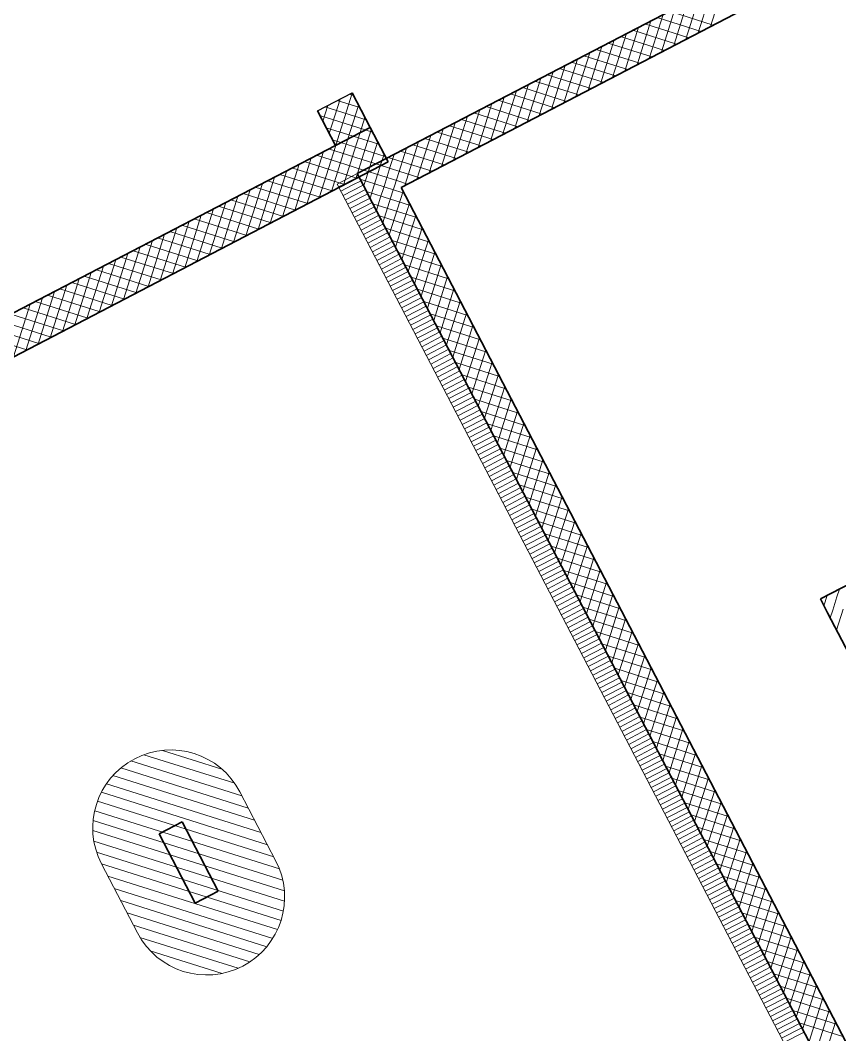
# Model space of a CAD drawing. Header units: metres. Extents: x 2740299.3 to 2740354.3, y 1267793.1 to 1267844.4.
# Drawn here: x 2740312.68 to 2740318.99, y 1267825.9 to 1267833.71 of the extents above; entities that cross this region are included whole.
import ezdxf

# ---------------------------------------------------------------- set-up
doc = ezdxf.new("R2010")
doc.units = ezdxf.units.M
doc.layers.add('grundriss', color=7, linetype='Continuous', true_color=0x000000)

msp = doc.modelspace()

# ---------------------------------------------------------------- linework, layer by layer
at = {"layer": 'grundriss', "color": 7, "linetype": 'Continuous', "lineweight": 35}
for p, q in [((2740318.7328, 1267834.3318), (2740315.4938, 1267832.6463)), ((2740315.6092, 1267832.4245), (2740318.8482, 1267834.11)), ((2740315.3698, 1267832.8869), (2740315.2314, 1267833.153)), ((2740314.9652, 1267833.0146), (2740315.1037, 1267832.7484)), ((2740315.3698, 1267832.8869), (2740315.1037, 1267832.7484)), ((2740315.5083, 1267832.6208), (2740315.3698, 1267832.8869)), ((2740315.1037, 1267832.7484), (2740307.2087, 1267828.64)), ((2740307.3472, 1267828.3739), (2740315.5083, 1267832.6208)), ((2740315.272, 1267832.5309), (2740315.4938, 1267832.6463)), ((2740315.272, 1267832.5309), (2740315.3196, 1267832.4396)), ((2740315.3196, 1267832.4396), (2740315.3874, 1267832.3091)), ((2740320.7931, 1267822.4628), (2740315.6092, 1267832.4245)), ((2740315.3874, 1267832.3091), (2740320.5713, 1267822.3474)), ((2740319.1648, 1267829.4277), (2740318.8366, 1267829.2569)), ((2740318.8366, 1267829.2569), (2740318.892, 1267829.1505)), ((2740318.892, 1267829.1505), (2740320.4661, 1267826.1256)), ((2740313.9243, 1267827.5408), (2740313.7469, 1267827.4485)), ((2740314.2013, 1267827.0085), (2740313.9243, 1267827.5408)), ((2740313.7469, 1267827.4485), (2740314.0239, 1267826.9162)), ((2740314.0239, 1267826.9162), (2740314.2013, 1267827.0085))]:
    msp.add_line(p, q, dxfattribs=at)
at = {"layer": 'grundriss', "color": 18, "linetype": 'Continuous', "lineweight": 0, "true_color": 0x000000}
for p, q in [((2740317.8954, 1267833.6142), (2740318.0018, 1267833.9514)), ((2740317.9895, 1267833.6632), (2740318.0959, 1267834.0003)), ((2740317.8013, 1267833.5652), (2740317.9077, 1267833.9024)), ((2740317.6131, 1267833.4673), (2740317.7195, 1267833.8045)), ((2740317.7072, 1267833.5163), (2740317.8136, 1267833.8534)), ((2740317.425, 1267833.3694), (2740317.5313, 1267833.7066)), ((2740317.519, 1267833.4183), (2740317.6254, 1267833.7555)), ((2740317.5805, 1267833.7321), (2740317.9177, 1267833.6258)), ((2740317.6746, 1267833.7811), (2740318.0118, 1267833.6747)), ((2740317.3309, 1267833.3204), (2740317.4372, 1267833.6576)), ((2740317.3923, 1267833.6342), (2740317.7295, 1267833.5279)), ((2740317.4864, 1267833.6832), (2740317.8236, 1267833.5768)), ((2740317.1427, 1267833.2225), (2740317.2491, 1267833.5597)), ((2740317.2368, 1267833.2715), (2740317.3431, 1267833.6086)), ((2740317.2982, 1267833.5853), (2740317.6354, 1267833.4789)), ((2740317.0486, 1267833.1735), (2740317.155, 1267833.5107)), ((2740317.1101, 1267833.4873), (2740317.4472, 1267833.381)), ((2740317.2041, 1267833.5363), (2740317.5413, 1267833.4299)), ((2740316.8604, 1267833.0756), (2740316.9668, 1267833.4128)), ((2740316.9545, 1267833.1246), (2740317.0609, 1267833.4617)), ((2740317.016, 1267833.4384), (2740317.3531, 1267833.332)), ((2740316.6722, 1267832.9777), (2740316.7786, 1267833.3149)), ((2740316.7663, 1267833.0266), (2740316.8727, 1267833.3638)), ((2740316.8278, 1267833.3405), (2740317.165, 1267833.2341)), ((2740316.9219, 1267833.3894), (2740317.2591, 1267833.283)), ((2740316.5782, 1267832.9287), (2740316.6845, 1267833.2659)), ((2740316.6396, 1267833.2425), (2740316.9768, 1267833.1362)), ((2740316.7337, 1267833.2915), (2740317.0709, 1267833.1851)), ((2740316.39, 1267832.8308), (2740316.4963, 1267833.168)), ((2740316.4841, 1267832.8798), (2740316.5904, 1267833.2169)), ((2740316.5455, 1267833.1936), (2740316.8827, 1267833.0872)), ((2740315.056, 1267832.8401), (2740315.1396, 1267833.1053)), ((2740315.1061, 1267832.7497), (2740315.2326, 1267833.1507)), ((2740315.1172, 1267833.0936), (2740315.2907, 1267833.0389)), ((2740315.2113, 1267833.1426), (2740315.2418, 1267833.133)), ((2740316.2959, 1267832.7818), (2740316.4023, 1267833.119)), ((2740316.3573, 1267833.0956), (2740316.6945, 1267832.9893)), ((2740316.4514, 1267833.1446), (2740316.7886, 1267833.0382)), ((2740315.007, 1267832.9342), (2740315.0456, 1267833.0564)), ((2740315.0231, 1267833.0447), (2740315.3397, 1267832.9448)), ((2740315.2002, 1267832.7986), (2740315.2815, 1267833.0566)), ((2740316.1077, 1267832.6839), (2740316.2141, 1267833.0211)), ((2740316.2018, 1267832.7329), (2740316.3082, 1267833.0701)), ((2740316.2633, 1267833.0467), (2740316.6004, 1267832.9403)), ((2740314.9841, 1267832.9784), (2740315.3336, 1267832.8681)), ((2740315.2943, 1267832.8476), (2740315.3305, 1267832.9625)), ((2740316.0136, 1267832.635), (2740316.12, 1267832.9721)), ((2740316.0751, 1267832.9488), (2740316.4123, 1267832.8424)), ((2740316.1692, 1267832.9977), (2740316.5063, 1267832.8914)), ((2740315.033, 1267832.8843), (2740315.2395, 1267832.8191)), ((2740315.2486, 1267832.7027), (2740315.2943, 1267832.8476)), ((2740315.3201, 1267832.6802), (2740315.3795, 1267832.8684)), ((2740315.3336, 1267832.8681), (2740315.3887, 1267832.8507)), ((2740315.8254, 1267832.537), (2740315.9318, 1267832.8742)), ((2740315.8869, 1267832.8508), (2740316.2241, 1267832.7445)), ((2740315.9195, 1267832.586), (2740316.0259, 1267832.9232)), ((2740315.981, 1267832.8998), (2740316.3182, 1267832.7934)), ((2740315.082, 1267832.7902), (2740315.1454, 1267832.7702)), ((2740315.1454, 1267832.7702), (2740315.4866, 1267832.6626)), ((2740315.177, 1267832.7253), (2740315.2002, 1267832.7986)), ((2740315.2395, 1267832.8191), (2740315.4376, 1267832.7566)), ((2740315.3916, 1267832.6576), (2740315.4284, 1267832.7743)), ((2740315.6373, 1267832.4391), (2740315.7436, 1267832.7763)), ((2740315.7314, 1267832.4881), (2740315.8377, 1267832.8252)), ((2740315.7928, 1267832.8019), (2740316.13, 1267832.6955)), ((2740314.8844, 1267832.2961), (2740315.012, 1267832.7007)), ((2740314.9785, 1267832.3451), (2740315.1055, 1267832.7479)), ((2740315.0514, 1267832.7212), (2740315.456, 1267832.5936)), ((2740315.0725, 1267832.394), (2740315.177, 1267832.7253)), ((2740315.1666, 1267832.443), (2740315.2486, 1267832.7027)), ((2740315.5749, 1267832.4906), (2740315.6495, 1267832.7273)), ((2740315.6046, 1267832.704), (2740315.9418, 1267832.5976)), ((2740315.6987, 1267832.7529), (2740316.0359, 1267832.6465)), ((2740314.7903, 1267832.2471), (2740314.9179, 1267832.6517)), ((2740314.8632, 1267832.6233), (2740315.2678, 1267832.4956)), ((2740314.9573, 1267832.6722), (2740315.3619, 1267832.5446)), ((2740315.2607, 1267832.4919), (2740315.3201, 1267832.6802)), ((2740315.3548, 1267832.5409), (2740315.3916, 1267832.6576)), ((2740315.4002, 1267832.4354), (2740315.4614, 1267832.6294)), ((2740315.4489, 1267832.5899), (2740315.4631, 1267832.635)), ((2740315.4631, 1267832.635), (2740315.4774, 1267832.6802)), ((2740315.5105, 1267832.655), (2740315.8477, 1267832.5486)), ((2740315.5259, 1267832.5846), (2740315.5555, 1267832.6784)), ((2740314.6021, 1267832.1492), (2740314.7297, 1267832.5538)), ((2740314.6962, 1267832.1982), (2740314.8238, 1267832.6028)), ((2740314.7691, 1267832.5743), (2740315.1737, 1267832.4467)), ((2740315.3224, 1267832.5571), (2740315.583, 1267832.4748)), ((2740315.3228, 1267832.4394), (2740315.3673, 1267832.5804)), ((2740315.4165, 1267832.606), (2740315.5341, 1267832.5689)), ((2740315.4775, 1267832.4314), (2740315.5259, 1267832.5846)), ((2740315.5341, 1267832.5689), (2740315.7536, 1267832.4997)), ((2740314.4139, 1267832.0513), (2740314.5416, 1267832.4559)), ((2740314.508, 1267832.1003), (2740314.6356, 1267832.5049)), ((2740314.5809, 1267832.4764), (2740314.9855, 1267832.3487)), ((2740314.675, 1267832.5254), (2740315.0796, 1267832.3977)), ((2740315.1646, 1267832.4476), (2740315.2832, 1267832.5094)), ((2740315.2384, 1267832.4438), (2740315.3005, 1267832.4761)), ((2740315.2948, 1267832.4871), (2740315.4704, 1267832.4317)), ((2740315.5549, 1267832.4273), (2740315.5749, 1267832.4906)), ((2740315.583, 1267832.4748), (2740315.6595, 1267832.4507)), ((2740314.3198, 1267832.0023), (2740314.4475, 1267832.4069)), ((2740314.3927, 1267832.3785), (2740314.7974, 1267832.2508)), ((2740314.4868, 1267832.4274), (2740314.8914, 1267832.2998)), ((2740315.128, 1267832.4286), (2740315.1646, 1267832.4476)), ((2740315.1453, 1267832.3953), (2740315.2384, 1267832.4438)), ((2740315.1626, 1267832.3621), (2740315.3123, 1267832.4399)), ((2740315.1799, 1267832.3288), (2740315.3352, 1267832.4096)), ((2740315.3123, 1267832.4399), (2740315.3179, 1267832.4428)), ((2740315.3438, 1267832.393), (2740315.4714, 1267832.3528)), ((2740315.3706, 1267832.3416), (2740315.4002, 1267832.4354)), ((2740315.4491, 1267832.3412), (2740315.4775, 1267832.4314)), ((2740315.4685, 1267832.1534), (2740315.5432, 1267832.3901)), ((2740315.4704, 1267832.4317), (2740315.5655, 1267832.4017)), ((2740315.5174, 1267832.0593), (2740315.6238, 1267832.3965)), ((2740315.5432, 1267832.3901), (2740315.5549, 1267832.4273)), ((2740315.5655, 1267832.4017), (2740315.632, 1267832.3807)), ((2740314.1317, 1267831.9044), (2740314.2593, 1267832.309)), ((2740314.2257, 1267831.9534), (2740314.3534, 1267832.358)), ((2740314.2987, 1267832.3295), (2740314.7033, 1267832.2019)), ((2740315.1972, 1267832.2955), (2740315.3525, 1267832.3763)), ((2740315.2145, 1267832.2623), (2740315.3698, 1267832.343)), ((2740315.2319, 1267832.229), (2740315.3871, 1267832.3098)), ((2740315.3927, 1267832.2989), (2740315.7299, 1267832.1926)), ((2740315.4195, 1267832.2475), (2740315.4491, 1267832.3412)), ((2740315.4714, 1267832.3528), (2740315.681, 1267832.2867)), ((2740315.5664, 1267831.9652), (2740315.6728, 1267832.3024)), ((2740314.0376, 1267831.8554), (2740314.1652, 1267832.2601)), ((2740314.1105, 1267832.2316), (2740314.5151, 1267832.1039)), ((2740314.2046, 1267832.2805), (2740314.6092, 1267832.1529)), ((2740315.2492, 1267832.1957), (2740315.4044, 1267832.2765)), ((2740315.2665, 1267832.1625), (2740315.4217, 1267832.2432)), ((2740313.8494, 1267831.7575), (2740313.977, 1267832.1621)), ((2740313.9435, 1267831.8065), (2740314.0711, 1267832.2111)), ((2740314.0164, 1267832.1826), (2740314.421, 1267832.055)), ((2740315.2838, 1267832.1292), (2740315.439, 1267832.21)), ((2740315.3011, 1267832.0959), (2740315.4563, 1267832.1767)), ((2740315.3184, 1267832.0627), (2740315.4737, 1267832.1435)), ((2740315.4417, 1267832.2048), (2740315.7789, 1267832.0985)), ((2740315.6154, 1267831.8711), (2740315.7217, 1267832.2083)), ((2740313.7553, 1267831.7086), (2740313.8829, 1267832.1132)), ((2740313.8282, 1267832.0847), (2740314.2328, 1267831.9571)), ((2740313.9223, 1267832.1337), (2740314.3269, 1267832.006)), ((2740315.3357, 1267832.0294), (2740315.491, 1267832.1102)), ((2740315.353, 1267831.9961), (2740315.5083, 1267832.0769)), ((2740315.4907, 1267832.1108), (2740315.8278, 1267832.0044)), ((2740315.6643, 1267831.777), (2740315.7707, 1267832.1142)), ((2740313.5671, 1267831.6106), (2740313.6948, 1267832.0152)), ((2740313.64, 1267831.9868), (2740314.0446, 1267831.8591)), ((2740313.6612, 1267831.6596), (2740313.7888, 1267832.0642)), ((2740313.7341, 1267832.0357), (2740314.1387, 1267831.9081)), ((2740315.3703, 1267831.9629), (2740315.5256, 1267832.0437)), ((2740315.3877, 1267831.9296), (2740315.5429, 1267832.0104)), ((2740315.5396, 1267832.0167), (2740315.8768, 1267831.9103)), ((2740315.7133, 1267831.6829), (2740315.8197, 1267832.0201)), ((2740313.3789, 1267831.5127), (2740313.5066, 1267831.9173)), ((2740313.473, 1267831.5617), (2740313.6007, 1267831.9663)), ((2740313.5459, 1267831.9378), (2740313.9506, 1267831.8102)), ((2740315.405, 1267831.8963), (2740315.5602, 1267831.9771)), ((2740315.4223, 1267831.8631), (2740315.5775, 1267831.9439)), ((2740315.4396, 1267831.8298), (2740315.5948, 1267831.9106)), ((2740315.5886, 1267831.9226), (2740315.9258, 1267831.8162)), ((2740315.7623, 1267831.5888), (2740315.8686, 1267831.926)), ((2740313.2849, 1267831.4638), (2740313.4125, 1267831.8684)), ((2740313.3578, 1267831.8399), (2740313.7624, 1267831.7122)), ((2740313.4519, 1267831.8888), (2740313.8565, 1267831.7612)), ((2740315.4569, 1267831.7965), (2740315.6121, 1267831.8773)), ((2740315.4742, 1267831.7633), (2740315.6294, 1267831.8441)), ((2740315.8112, 1267831.4948), (2740315.9176, 1267831.8319)), ((2740313.0967, 1267831.3658), (2740313.2243, 1267831.7704)), ((2740313.1908, 1267831.4148), (2740313.3184, 1267831.8194)), ((2740313.2637, 1267831.7909), (2740313.6683, 1267831.6633)), ((2740315.4915, 1267831.73), (2740315.6468, 1267831.8108)), ((2740315.5088, 1267831.6967), (2740315.6641, 1267831.7775)), ((2740315.6376, 1267831.8285), (2740315.9747, 1267831.7221)), ((2740313.0026, 1267831.3169), (2740313.1302, 1267831.7215)), ((2740313.0755, 1267831.693), (2740313.4801, 1267831.5654)), ((2740313.1696, 1267831.742), (2740313.5742, 1267831.6143)), ((2740315.5261, 1267831.6635), (2740315.6814, 1267831.7443)), ((2740315.5435, 1267831.6302), (2740315.6987, 1267831.711)), ((2740315.5608, 1267831.597), (2740315.716, 1267831.6777)), ((2740315.6865, 1267831.7344), (2740316.0237, 1267831.628)), ((2740315.8602, 1267831.4007), (2740315.9665, 1267831.7378)), ((2740312.8144, 1267831.2189), (2740312.942, 1267831.6236)), ((2740312.9085, 1267831.2679), (2740313.0361, 1267831.6725)), ((2740312.9814, 1267831.644), (2740313.386, 1267831.5164)), ((2740315.5781, 1267831.5637), (2740315.7333, 1267831.6445)), ((2740315.5954, 1267831.5304), (2740315.7506, 1267831.6112)), ((2740315.7355, 1267831.6403), (2740316.0726, 1267831.5339)), ((2740315.9091, 1267831.3066), (2740316.0155, 1267831.6438)), ((2740312.6262, 1267831.121), (2740312.7539, 1267831.5256)), ((2740312.7203, 1267831.17), (2740312.848, 1267831.5746)), ((2740312.7932, 1267831.5461), (2740313.1978, 1267831.4185)), ((2740312.8873, 1267831.5951), (2740313.2919, 1267831.4674)), ((2740315.6127, 1267831.4972), (2740315.7679, 1267831.5779)), ((2740315.63, 1267831.4639), (2740315.7852, 1267831.5447)), ((2740315.7844, 1267831.5462), (2740316.1216, 1267831.4399)), ((2740315.9581, 1267831.2125), (2740316.0645, 1267831.5497)), ((2740312.6051, 1267831.4482), (2740313.0097, 1267831.3206)), ((2740312.6991, 1267831.4972), (2740313.1038, 1267831.3695)), ((2740315.6473, 1267831.4306), (2740315.8026, 1267831.5114)), ((2740315.6646, 1267831.3974), (2740315.8199, 1267831.4781)), ((2740315.6819, 1267831.3641), (2740315.8372, 1267831.4449)), ((2740315.8334, 1267831.4521), (2740316.1706, 1267831.3458)), ((2740316.0071, 1267831.1184), (2740316.1134, 1267831.4556)), ((2740312.511, 1267831.3992), (2740312.9156, 1267831.2716)), ((2740315.6992, 1267831.3308), (2740315.8545, 1267831.4116)), ((2740315.7166, 1267831.2976), (2740315.8718, 1267831.3783)), ((2740312.3228, 1267831.3013), (2740312.7274, 1267831.1737)), ((2740312.4169, 1267831.3503), (2740312.8215, 1267831.2226)), ((2740315.7339, 1267831.2643), (2740315.8891, 1267831.3451)), ((2740315.7512, 1267831.231), (2740315.9064, 1267831.3118)), ((2740315.8824, 1267831.358), (2740316.2195, 1267831.2517)), ((2740316.056, 1267831.0243), (2740316.1624, 1267831.3615)), ((2740315.7685, 1267831.1978), (2740315.9237, 1267831.2786)), ((2740315.7858, 1267831.1645), (2740315.941, 1267831.2453)), ((2740315.8031, 1267831.1312), (2740315.9583, 1267831.212)), ((2740315.9313, 1267831.264), (2740316.2685, 1267831.1576)), ((2740316.105, 1267830.9302), (2740316.2114, 1267831.2674)), ((2740315.8204, 1267831.098), (2740315.9757, 1267831.1788)), ((2740315.8377, 1267831.0647), (2740315.993, 1267831.1455)), ((2740315.9803, 1267831.1699), (2740316.3175, 1267831.0635)), ((2740316.154, 1267830.8361), (2740316.2603, 1267831.1733)), ((2740315.855, 1267831.0314), (2740316.0103, 1267831.1122)), ((2740315.8724, 1267830.9982), (2740316.0276, 1267831.079)), ((2740316.0292, 1267831.0758), (2740316.3664, 1267830.9694)), ((2740316.2029, 1267830.742), (2740316.3093, 1267831.0792)), ((2740315.8897, 1267830.9649), (2740316.0449, 1267831.0457)), ((2740315.907, 1267830.9316), (2740316.0622, 1267831.0124)), ((2740315.9243, 1267830.8984), (2740316.0795, 1267830.9792)), ((2740316.0782, 1267830.9817), (2740316.4154, 1267830.8753)), ((2740316.2519, 1267830.648), (2740316.3582, 1267830.9851)), ((2740315.9416, 1267830.8651), (2740316.0968, 1267830.9459)), ((2740315.9589, 1267830.8318), (2740316.1141, 1267830.9126)), ((2740315.9762, 1267830.7986), (2740316.1315, 1267830.8794)), ((2740315.9935, 1267830.7653), (2740316.1488, 1267830.8461)), ((2740316.1272, 1267830.8876), (2740316.4643, 1267830.7812)), ((2740316.3008, 1267830.5539), (2740316.4072, 1267830.891)), ((2740316.0108, 1267830.7321), (2740316.1661, 1267830.8128)), ((2740316.0281, 1267830.6988), (2740316.1834, 1267830.7796)), ((2740316.0455, 1267830.6655), (2740316.2007, 1267830.7463)), ((2740316.1761, 1267830.7935), (2740316.5133, 1267830.6871)), ((2740316.3498, 1267830.4598), (2740316.4562, 1267830.7969)), ((2740316.0628, 1267830.6323), (2740316.218, 1267830.713)), ((2740316.0801, 1267830.599), (2740316.2353, 1267830.6798)), ((2740316.2251, 1267830.6994), (2740316.5623, 1267830.5931)), ((2740316.3988, 1267830.3657), (2740316.5051, 1267830.7029)), ((2740316.0974, 1267830.5657), (2740316.2526, 1267830.6465)), ((2740316.1147, 1267830.5325), (2740316.2699, 1267830.6132)), ((2740316.2741, 1267830.6053), (2740316.6112, 1267830.499)), ((2740316.4477, 1267830.2716), (2740316.5541, 1267830.6088)), ((2740316.132, 1267830.4992), (2740316.2872, 1267830.58)), ((2740316.1493, 1267830.4659), (2740316.3046, 1267830.5467)), ((2740316.1666, 1267830.4327), (2740316.3219, 1267830.5134)), ((2740316.323, 1267830.5112), (2740316.6602, 1267830.4049)), ((2740316.4967, 1267830.1775), (2740316.6031, 1267830.5147)), ((2740316.1839, 1267830.3994), (2740316.3392, 1267830.4802)), ((2740316.2013, 1267830.3661), (2740316.3565, 1267830.4469)), ((2740316.2186, 1267830.3329), (2740316.3738, 1267830.4136)), ((2740316.2359, 1267830.2996), (2740316.3911, 1267830.3804)), ((2740316.2532, 1267830.2663), (2740316.4084, 1267830.3471)), ((2740316.372, 1267830.4172), (2740316.7092, 1267830.3108)), ((2740316.5456, 1267830.0834), (2740316.652, 1267830.4206)), ((2740316.2705, 1267830.2331), (2740316.4257, 1267830.3139)), ((2740316.2878, 1267830.1998), (2740316.443, 1267830.2806)), ((2740316.4209, 1267830.3231), (2740316.7581, 1267830.2167)), ((2740316.5946, 1267829.9893), (2740316.701, 1267830.3265)), ((2740316.3051, 1267830.1665), (2740316.4604, 1267830.2473)), ((2740316.3224, 1267830.1333), (2740316.4777, 1267830.2141)), ((2740316.4699, 1267830.229), (2740316.8071, 1267830.1226)), ((2740316.6436, 1267829.8952), (2740316.7499, 1267830.2324)), ((2740316.3397, 1267830.1), (2740316.495, 1267830.1808)), ((2740316.357, 1267830.0667), (2740316.5123, 1267830.1475)), ((2740316.3744, 1267830.0335), (2740316.5296, 1267830.1143)), ((2740316.5189, 1267830.1349), (2740316.856, 1267830.0285)), ((2740316.6925, 1267829.8012), (2740316.7989, 1267830.1383)), ((2740316.3917, 1267830.0002), (2740316.5469, 1267830.081)), ((2740316.409, 1267829.9669), (2740316.5642, 1267830.0477)), ((2740316.5678, 1267830.0408), (2740316.905, 1267829.9344)), ((2740316.7415, 1267829.7071), (2740316.8479, 1267830.0442)), ((2740316.4263, 1267829.9337), (2740316.5815, 1267830.0145)), ((2740316.4436, 1267829.9004), (2740316.5988, 1267829.9812)), ((2740316.4609, 1267829.8671), (2740316.6162, 1267829.9479)), ((2740316.4782, 1267829.8339), (2740316.6335, 1267829.9147)), ((2740316.4955, 1267829.8006), (2740316.6508, 1267829.8814)), ((2740316.6168, 1267829.9467), (2740316.954, 1267829.8403)), ((2740316.7905, 1267829.613), (2740316.8968, 1267829.9501)), ((2740316.5128, 1267829.7674), (2740316.6681, 1267829.8481)), ((2740316.5302, 1267829.7341), (2740316.6854, 1267829.8149)), ((2740316.6657, 1267829.8526), (2740317.0029, 1267829.7463)), ((2740316.8394, 1267829.5189), (2740316.9458, 1267829.8561)), ((2740316.5475, 1267829.7008), (2740316.7027, 1267829.7816)), ((2740316.5648, 1267829.6676), (2740316.72, 1267829.7483)), ((2740316.7147, 1267829.7585), (2740317.0519, 1267829.6522)), ((2740316.8884, 1267829.4248), (2740316.9947, 1267829.762)), ((2740316.5821, 1267829.6343), (2740316.7373, 1267829.7151)), ((2740316.5994, 1267829.601), (2740316.7546, 1267829.6818)), ((2740316.6167, 1267829.5678), (2740316.7719, 1267829.6485)), ((2740316.7637, 1267829.6644), (2740317.1008, 1267829.5581)), ((2740316.9373, 1267829.3307), (2740317.0437, 1267829.6679)), ((2740316.634, 1267829.5345), (2740316.7893, 1267829.6153)), ((2740316.6513, 1267829.5012), (2740316.8066, 1267829.582)), ((2740316.8126, 1267829.5704), (2740317.1498, 1267829.464)), ((2740316.9863, 1267829.2366), (2740317.0927, 1267829.5738)), ((2740316.6686, 1267829.468), (2740316.8239, 1267829.5487)), ((2740316.686, 1267829.4347), (2740316.8412, 1267829.5155)), ((2740316.7033, 1267829.4014), (2740316.8585, 1267829.4822)), ((2740316.7206, 1267829.3682), (2740316.8758, 1267829.4489)), ((2740316.7379, 1267829.3349), (2740316.8931, 1267829.4157)), ((2740316.8616, 1267829.4763), (2740317.1988, 1267829.3699)), ((2740317.0353, 1267829.1425), (2740317.1416, 1267829.4797)), ((2740316.7552, 1267829.3016), (2740316.9104, 1267829.3824)), ((2740316.7725, 1267829.2684), (2740316.9277, 1267829.3492)), ((2740316.9106, 1267829.3822), (2740317.2477, 1267829.2758)), ((2740317.0842, 1267829.0484), (2740317.1906, 1267829.3856)), ((2740318.9828, 1267829.333), (2740318.9637, 1267829.2726)), ((2740316.7898, 1267829.2351), (2740316.9451, 1267829.3159)), ((2740316.8071, 1267829.2018), (2740316.9624, 1267829.2826)), ((2740316.9595, 1267829.2881), (2740317.2967, 1267829.1817)), ((2740317.1332, 1267828.9544), (2740317.2396, 1267829.2915)), ((2740318.8887, 1267829.2841), (2740318.8637, 1267829.2049)), ((2740318.9637, 1267829.2726), (2740318.9477, 1267829.2219)), ((2740316.8244, 1267829.1686), (2740316.9797, 1267829.2494)), ((2740316.8417, 1267829.1353), (2740316.997, 1267829.2161)), ((2740316.8591, 1267829.102), (2740317.0143, 1267829.1828)), ((2740317.0085, 1267829.194), (2740317.3457, 1267829.0876)), ((2740317.1821, 1267828.8603), (2740317.2885, 1267829.1974)), ((2740318.9477, 1267829.2219), (2740318.9317, 1267829.1712)), ((2740319.0127, 1267829.1785), (2740318.9616, 1267829.0167)), ((2740316.8764, 1267829.0688), (2740317.0316, 1267829.1496)), ((2740316.8937, 1267829.0355), (2740317.0489, 1267829.1163)), ((2740317.0574, 1267829.0999), (2740317.3946, 1267828.9935)), ((2740317.2311, 1267828.7662), (2740317.3375, 1267829.1033)), ((2740318.9317, 1267829.1712), (2740318.9127, 1267829.1108)), ((2740316.911, 1267829.0022), (2740317.0662, 1267829.083)), ((2740316.9283, 1267828.969), (2740317.0835, 1267829.0498)), ((2740316.9456, 1267828.9357), (2740317.1008, 1267829.0165)), ((2740316.9629, 1267828.9024), (2740317.1182, 1267828.9832)), ((2740316.9802, 1267828.8692), (2740317.1355, 1267828.95)), ((2740317.1064, 1267829.0058), (2740317.4436, 1267828.8995)), ((2740317.2801, 1267828.6721), (2740317.3864, 1267829.0093)), ((2740316.9975, 1267828.8359), (2740317.1528, 1267828.9167)), ((2740317.0149, 1267828.8027), (2740317.1701, 1267828.8834)), ((2740317.1554, 1267828.9117), (2740317.4925, 1267828.8054)), ((2740317.329, 1267828.578), (2740317.4354, 1267828.9152)), ((2740317.0322, 1267828.7694), (2740317.1874, 1267828.8502)), ((2740317.0495, 1267828.7361), (2740317.2047, 1267828.8169)), ((2740317.2043, 1267828.8176), (2740317.5415, 1267828.7113)), ((2740317.378, 1267828.4839), (2740317.4844, 1267828.8211)), ((2740317.0668, 1267828.7029), (2740317.222, 1267828.7836)), ((2740317.0841, 1267828.6696), (2740317.2393, 1267828.7504)), ((2740317.1014, 1267828.6363), (2740317.2566, 1267828.7171)), ((2740317.2533, 1267828.7236), (2740317.5905, 1267828.6172)), ((2740317.427, 1267828.3898), (2740317.5333, 1267828.727)), ((2740317.1187, 1267828.6031), (2740317.274, 1267828.6838)), ((2740317.136, 1267828.5698), (2740317.2913, 1267828.6506)), ((2740317.3023, 1267828.6295), (2740317.6394, 1267828.5231)), ((2740317.4759, 1267828.2957), (2740317.5823, 1267828.6329)), ((2740317.1533, 1267828.5365), (2740317.3086, 1267828.6173)), ((2740317.1706, 1267828.5033), (2740317.3259, 1267828.584)), ((2740317.188, 1267828.47), (2740317.3432, 1267828.5508)), ((2740317.2053, 1267828.4367), (2740317.3605, 1267828.5175)), ((2740317.2226, 1267828.4035), (2740317.3778, 1267828.4842)), ((2740317.3512, 1267828.5354), (2740317.6884, 1267828.429)), ((2740317.5249, 1267828.2016), (2740317.6312, 1267828.5388)), ((2740317.2399, 1267828.3702), (2740317.3951, 1267828.451)), ((2740317.2572, 1267828.3369), (2740317.4124, 1267828.4177)), ((2740317.4002, 1267828.4413), (2740317.7373, 1267828.3349)), ((2740317.5738, 1267828.1075), (2740317.6802, 1267828.4447)), ((2740317.2745, 1267828.3037), (2740317.4297, 1267828.3845)), ((2740317.2918, 1267828.2704), (2740317.4471, 1267828.3512)), ((2740317.3091, 1267828.2371), (2740317.4644, 1267828.3179)), ((2740317.4491, 1267828.3472), (2740317.7863, 1267828.2408)), ((2740317.6228, 1267828.0135), (2740317.7292, 1267828.3506)), ((2740317.3264, 1267828.2039), (2740317.4817, 1267828.2847)), ((2740317.3438, 1267828.1706), (2740317.499, 1267828.2514)), ((2740317.4981, 1267828.2531), (2740317.8353, 1267828.1467)), ((2740317.6718, 1267827.9194), (2740317.7781, 1267828.2565)), ((2740317.3611, 1267828.1373), (2740317.5163, 1267828.2181)), ((2740317.3784, 1267828.1041), (2740317.5336, 1267828.1849)), ((2740317.7207, 1267827.8253), (2740317.8271, 1267828.1625)), ((2740317.3957, 1267828.0708), (2740317.5509, 1267828.1516)), ((2740317.413, 1267828.0375), (2740317.5682, 1267828.1183)), ((2740317.4303, 1267828.0043), (2740317.5855, 1267828.0851)), ((2740317.5471, 1267828.159), (2740317.8842, 1267828.0527)), ((2740317.4476, 1267827.971), (2740317.6029, 1267828.0518)), ((2740317.4649, 1267827.9377), (2740317.6202, 1267828.0185)), ((2740317.596, 1267828.0649), (2740317.9332, 1267827.9586)), ((2740317.7697, 1267827.7312), (2740317.8761, 1267828.0684)), ((2740317.4822, 1267827.9045), (2740317.6375, 1267827.9853)), ((2740317.4995, 1267827.8712), (2740317.6548, 1267827.952)), ((2740317.645, 1267827.9708), (2740317.9822, 1267827.8645)), ((2740317.8187, 1267827.6371), (2740317.925, 1267827.9743)), ((2740317.5169, 1267827.838), (2740317.6721, 1267827.9187)), ((2740317.5342, 1267827.8047), (2740317.6894, 1267827.8855)), ((2740317.5515, 1267827.7714), (2740317.7067, 1267827.8522)), ((2740317.6939, 1267827.8767), (2740318.0311, 1267827.7704)), ((2740317.8676, 1267827.543), (2740317.974, 1267827.8802)), ((2740317.5688, 1267827.7382), (2740317.724, 1267827.8189)), ((2740317.5861, 1267827.7049), (2740317.7413, 1267827.7857)), ((2740317.7429, 1267827.7827), (2740318.0801, 1267827.6763)), ((2740317.9166, 1267827.4489), (2740318.0229, 1267827.7861)), ((2740317.6034, 1267827.6716), (2740317.7587, 1267827.7524)), ((2740317.6207, 1267827.6384), (2740317.776, 1267827.7191)), ((2740317.9655, 1267827.3548), (2740318.0719, 1267827.692)), ((2740317.638, 1267827.6051), (2740317.7933, 1267827.6859)), ((2740317.6553, 1267827.5718), (2740317.8106, 1267827.6526)), ((2740317.6727, 1267827.5386), (2740317.8279, 1267827.6193)), ((2740317.7919, 1267827.6886), (2740318.129, 1267827.5822)), ((2740317.69, 1267827.5053), (2740317.8452, 1267827.5861)), ((2740317.7073, 1267827.472), (2740317.8625, 1267827.5528)), ((2740317.8408, 1267827.5945), (2740318.178, 1267827.4881)), ((2740318.0145, 1267827.2607), (2740318.1209, 1267827.5979)), ((2740317.7246, 1267827.4388), (2740317.8798, 1267827.5195)), ((2740317.7419, 1267827.4055), (2740317.8971, 1267827.4863)), ((2740317.8898, 1267827.5004), (2740318.227, 1267827.394)), ((2740318.0635, 1267827.1667), (2740318.1698, 1267827.5038)), ((2740317.7592, 1267827.3722), (2740317.9144, 1267827.453)), ((2740317.7765, 1267827.339), (2740317.9318, 1267827.4198)), ((2740317.7938, 1267827.3057), (2740317.9491, 1267827.3865)), ((2740317.9388, 1267827.4063), (2740318.2759, 1267827.2999)), ((2740318.1124, 1267827.0726), (2740318.2188, 1267827.4097)), ((2740317.8111, 1267827.2724), (2740317.9664, 1267827.3532)), ((2740317.8285, 1267827.2392), (2740317.9837, 1267827.32)), ((2740317.9877, 1267827.3122), (2740318.3249, 1267827.2058)), ((2740318.1614, 1267826.9785), (2740318.2678, 1267827.3157)), ((2740317.8458, 1267827.2059), (2740318.001, 1267827.2867)), ((2740317.8631, 1267827.1726), (2740318.0183, 1267827.2534)), ((2740317.8804, 1267827.1394), (2740318.0356, 1267827.2202)), ((2740317.8977, 1267827.1061), (2740318.0529, 1267827.1869)), ((2740317.915, 1267827.0728), (2740318.0702, 1267827.1536)), ((2740318.0367, 1267827.2181), (2740318.3739, 1267827.1118)), ((2740318.2103, 1267826.8844), (2740318.3167, 1267827.2216)), ((2740317.9323, 1267827.0396), (2740318.0876, 1267827.1204)), ((2740317.9496, 1267827.0063), (2740318.1049, 1267827.0871)), ((2740318.0856, 1267827.124), (2740318.4228, 1267827.0177)), ((2740318.2593, 1267826.7903), (2740318.3657, 1267827.1275)), ((2740317.9669, 1267826.973), (2740318.1222, 1267827.0538)), ((2740317.9842, 1267826.9398), (2740318.1395, 1267827.0206)), ((2740318.1346, 1267827.0299), (2740318.4718, 1267826.9236)), ((2740318.3083, 1267826.6962), (2740318.4146, 1267827.0334)), ((2740318.0016, 1267826.9065), (2740318.1568, 1267826.9873)), ((2740318.0189, 1267826.8733), (2740318.1741, 1267826.954)), ((2740318.0362, 1267826.84), (2740318.1914, 1267826.9208)), ((2740318.1836, 1267826.9359), (2740318.5207, 1267826.8295)), ((2740318.3572, 1267826.6021), (2740318.4636, 1267826.9393)), ((2740318.0535, 1267826.8067), (2740318.2087, 1267826.8875)), ((2740318.0708, 1267826.7735), (2740318.226, 1267826.8542)), ((2740318.2325, 1267826.8418), (2740318.5697, 1267826.7354)), ((2740318.4062, 1267826.508), (2740318.5126, 1267826.8452)), ((2740318.0881, 1267826.7402), (2740318.2433, 1267826.821)), ((2740318.1054, 1267826.7069), (2740318.2607, 1267826.7877)), ((2740318.1227, 1267826.6737), (2740318.278, 1267826.7544)), ((2740318.14, 1267826.6404), (2740318.2953, 1267826.7212)), ((2740318.1574, 1267826.6071), (2740318.3126, 1267826.6879)), ((2740318.2815, 1267826.7477), (2740318.6187, 1267826.6413)), ((2740318.4552, 1267826.4139), (2740318.5615, 1267826.7511)), ((2740318.1747, 1267826.5739), (2740318.3299, 1267826.6546)), ((2740318.192, 1267826.5406), (2740318.3472, 1267826.6214)), ((2740318.3304, 1267826.6536), (2740318.6676, 1267826.5472)), ((2740318.5041, 1267826.3199), (2740318.6105, 1267826.657)), ((2740318.2093, 1267826.5073), (2740318.3645, 1267826.5881)), ((2740318.2266, 1267826.4741), (2740318.3818, 1267826.5549)), ((2740318.2439, 1267826.4408), (2740318.3991, 1267826.5216)), ((2740318.3794, 1267826.5595), (2740318.7166, 1267826.4531)), ((2740318.5531, 1267826.2258), (2740318.6594, 1267826.5629)), ((2740318.2612, 1267826.4075), (2740318.4165, 1267826.4883)), ((2740318.2785, 1267826.3743), (2740318.4338, 1267826.4551)), ((2740318.4284, 1267826.4654), (2740318.7655, 1267826.359)), ((2740318.602, 1267826.1317), (2740318.7084, 1267826.4689)), ((2740318.2958, 1267826.341), (2740318.4511, 1267826.4218)), ((2740318.3131, 1267826.3077), (2740318.4684, 1267826.3885)), ((2740318.4773, 1267826.3713), (2740318.8145, 1267826.265)), ((2740318.651, 1267826.0376), (2740318.7574, 1267826.3748)), ((2740318.3305, 1267826.2745), (2740318.4857, 1267826.3553)), ((2740318.3478, 1267826.2412), (2740318.503, 1267826.322)), ((2740318.3651, 1267826.2079), (2740318.5203, 1267826.2887)), ((2740318.3824, 1267826.1747), (2740318.5376, 1267826.2555)), ((2740318.3997, 1267826.1414), (2740318.5549, 1267826.2222)), ((2740318.5263, 1267826.2772), (2740318.8635, 1267826.1709)), ((2740318.7, 1267825.9435), (2740318.8063, 1267826.2807)), ((2740318.417, 1267826.1081), (2740318.5722, 1267826.1889)), ((2740318.4343, 1267826.0749), (2740318.5896, 1267826.1557)), ((2740318.5753, 1267826.1831), (2740318.9124, 1267826.0768)), ((2740318.7489, 1267825.8494), (2740318.8553, 1267826.1866)), ((2740318.4516, 1267826.0416), (2740318.6069, 1267826.1224)), ((2740318.4689, 1267826.0084), (2740318.6242, 1267826.0891)), ((2740318.4863, 1267825.9751), (2740318.6415, 1267826.0559)), ((2740318.6242, 1267826.0891), (2740318.9614, 1267825.9827)), ((2740318.7979, 1267825.7553), (2740318.9043, 1267826.0925)), ((2740318.5036, 1267825.9418), (2740318.6588, 1267826.0226)), ((2740318.5209, 1267825.9086), (2740318.6761, 1267825.9893)), ((2740318.6732, 1267825.995), (2740319.0104, 1267825.8886)), ((2740318.8468, 1267825.6612), (2740318.9532, 1267825.9984)), ((2740318.5382, 1267825.8753), (2740318.6934, 1267825.9561)), ((2740318.5555, 1267825.842), (2740318.7107, 1267825.9228))]:
    msp.add_line(p, q, dxfattribs=at)
at = {"layer": 'grundriss'}
msp.add_line((2740314.9652, 1267833.0146), (2740315.2314, 1267833.153), dxfattribs=at)
at = {"layer": 'grundriss', "color": 7, "linetype": 'Continuous', "lineweight": 18}
for q in [(2740315.272, 1267832.5309), (2740320.6123, 1267821.8896)]:
    msp.add_line((2740315.1168, 1267832.4501), q, dxfattribs=at)
at = {"layer": 'grundriss', "color": 1, "linetype": 'Continuous', "lineweight": 13}
for p, q in [((2740313.7729, 1267828.0913), (2740314.2294, 1267827.9473)), ((2740313.5297, 1267828.0108), (2740314.3836, 1267827.7414)), ((2740313.6292, 1267828.058), (2740314.3279, 1267827.8376)), ((2740313.4526, 1267827.9565), (2740314.4325, 1267827.6473)), ((2740313.3908, 1267827.8973), (2740314.4815, 1267827.5532)), ((2740313.341, 1267827.8344), (2740314.5304, 1267827.4591)), ((2740314.3678, 1267827.7716), (2740314.6448, 1267827.2394)), ((2740313.2715, 1267827.699), (2740314.6284, 1267827.271)), ((2740313.3016, 1267827.7682), (2740314.5794, 1267827.365)), ((2740313.2504, 1267827.627), (2740314.6723, 1267827.1785)), ((2740313.2384, 1267827.5522), (2740314.6985, 1267827.0915)), ((2740313.2359, 1267827.4743), (2740314.7108, 1267827.009)), ((2740313.2443, 1267827.393), (2740314.7117, 1267826.9301)), ((2740313.2655, 1267827.3077), (2740314.7027, 1267826.8543)), ((2740313.3034, 1267827.2177), (2740313.5803, 1267826.6854)), ((2740313.3037, 1267827.217), (2740314.6846, 1267826.7814)), ((2740313.3527, 1267827.1229), (2740314.6575, 1267826.7113)), ((2740313.4016, 1267827.0288), (2740314.6212, 1267826.6441)), ((2740313.4506, 1267826.9347), (2740314.5749, 1267826.58)), ((2740313.4996, 1267826.8406), (2740314.5174, 1267826.5195)), ((2740313.5485, 1267826.7465), (2740314.4458, 1267826.4635)), ((2740313.5991, 1267826.6519), (2740314.3549, 1267826.4135)), ((2740313.6784, 1267826.5483), (2740314.2305, 1267826.3741))]:
    msp.add_line(p, q, dxfattribs=at)
for centre, start, end in [((2740313.8356, 1267827.4946), 27.49144, 207.49144), ((2740314.1126, 1267826.9624), 207.49144, 27.49144)]:
    msp.add_arc(centre, 0.6, start, end, dxfattribs=at)

doc.saveas('drawing.dxf')
